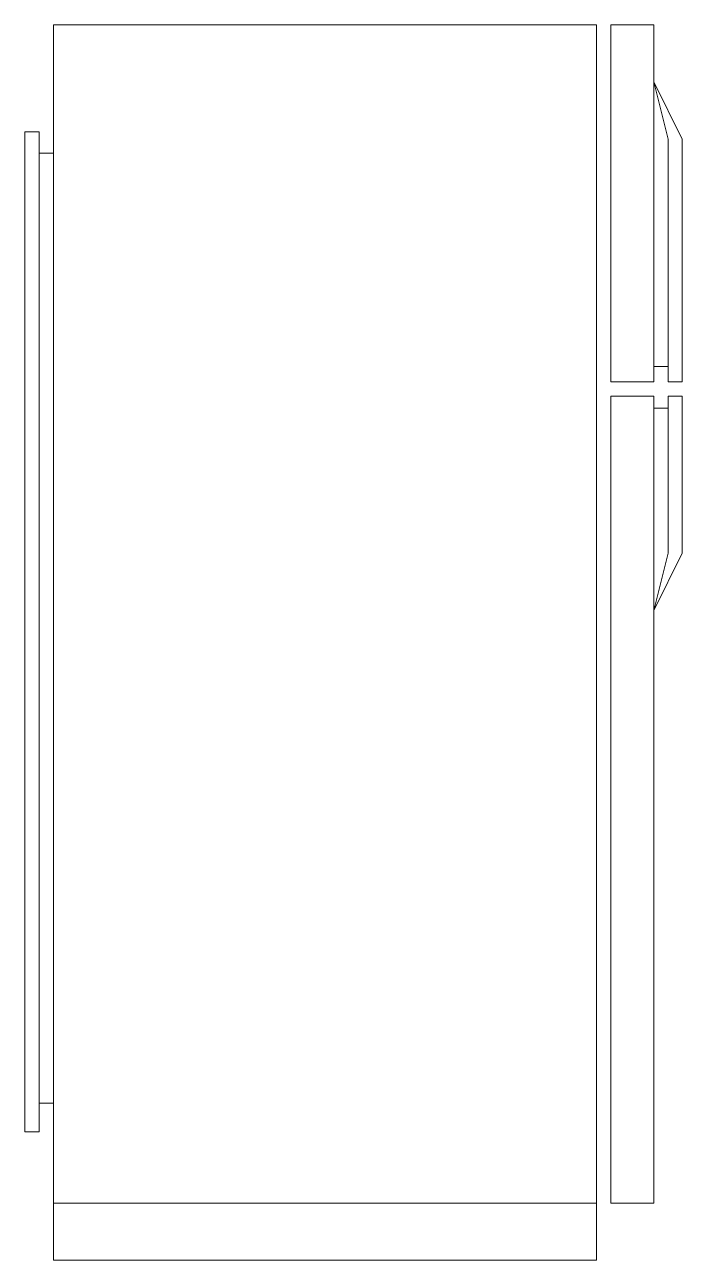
# Model space of a CAD drawing. Header units: millimetres. Extents: x -4763 to 645, y -25 to 217.
# Drawn here: x -239.22 to -230.02, y 58.45 to 75.75 of the extents above; entities that cross this region are included whole.
import ezdxf

# ---------------------------------------------------------------- set-up
doc = ezdxf.new("R2010")
doc.units = ezdxf.units.MM
doc.header["$LTSCALE"] = 0.5
doc.layers.add('mobilia', color=2, linetype='Continuous', lineweight=18)

# ---------------------------------------------------------------- blocks, each defined once
blk = doc.blocks.new('GELADEIRA')
for p, q in [((-23.882, 5.8449), (-23.882, 7.5749)), ((-23.882, 7.5749), (-23.122, 7.5749)), ((-23.122, 7.5749), (-23.122, 5.8449)), ((-23.102, 7.5749), (-23.102, 7.0749)), ((-23.102, 7.5749), (-23.042, 7.5749)), ((-23.042, 7.5749), (-23.042, 7.0749)), ((-23.022, 7.4149), (-23.042, 7.4949)), ((-23.002, 7.4149), (-23.042, 7.4949)), ((-23.922, 6.0249), (-23.922, 7.4249)), ((-23.902, 7.4249), (-23.922, 7.4249)), ((-23.902, 6.0249), (-23.902, 7.4249)), ((-23.022, 7.4149), (-23.022, 7.0749)), ((-23.002, 7.4149), (-23.002, 7.0749)), ((-23.882, 7.3949), (-23.902, 7.3949)), ((-23.022, 7.0966), (-23.042, 7.0966)), ((-23.102, 7.0749), (-23.042, 7.0749)), ((-23.002, 7.0749), (-23.022, 7.0749)), ((-23.102, 7.0549), (-23.042, 7.0549)), ((-23.102, 7.0549), (-23.102, 5.9249)), ((-23.042, 7.0549), (-23.042, 5.9249)), ((-23.022, 7.0549), (-23.022, 6.8349)), ((-23.002, 7.0549), (-23.022, 7.0549)), ((-23.002, 7.0549), (-23.002, 6.8349)), ((-23.022, 7.0381), (-23.042, 7.0381)), ((-23.022, 6.8349), (-23.042, 6.7549)), ((-23.002, 6.8349), (-23.042, 6.7549)), ((-23.882, 6.0649), (-23.902, 6.0649)), ((-23.902, 6.0249), (-23.922, 6.0249)), ((-23.122, 5.9249), (-23.882, 5.9249)), ((-23.042, 5.9249), (-23.102, 5.9249)), ((-23.122, 5.8449), (-23.882, 5.8449))]:
    blk.add_line(p, q)

msp = doc.modelspace()

# ---------------------------------------------------------------- block references
at = {"layer": 'mobilia', "xscale": 10, "yscale": 10, "zscale": 10}
msp.add_blockref('GELADEIRA', (0, 0), dxfattribs=at)

doc.saveas('drawing.dxf')
